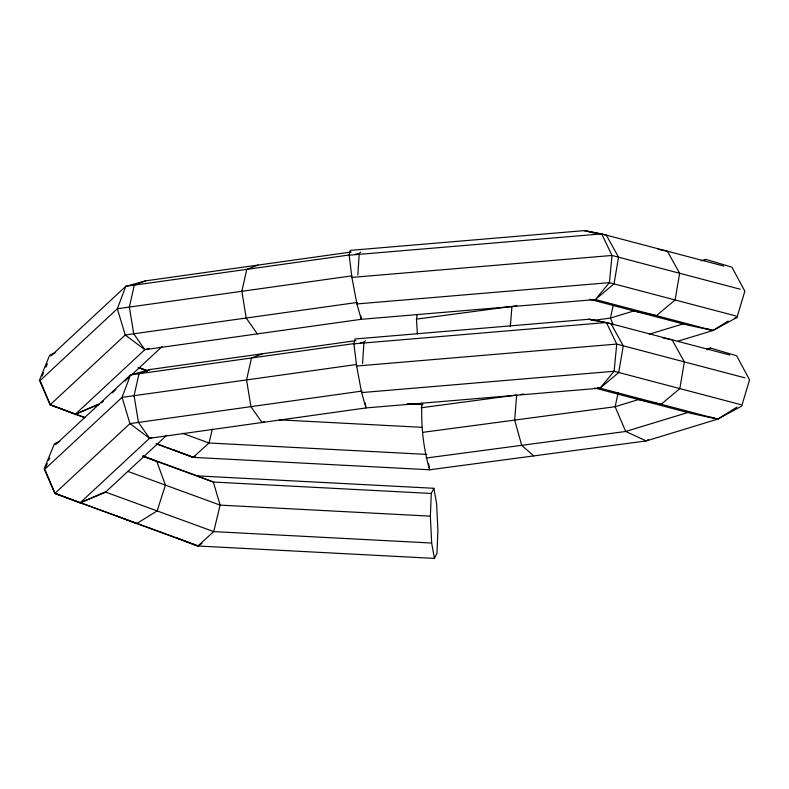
<?xml version="1.0" encoding="UTF-8"?>
<svg xmlns="http://www.w3.org/2000/svg" width="789" height="789" viewBox="0 0 789 789"><rect width="100%" height="100%" fill="white"/><g stroke="black" fill="none" stroke-linecap="round" stroke-linejoin="round"><path stroke-width="1.18" d="M59.856 441.406L54.402 443.793L44.164 468.883L54.786 493.372L197.901 545.998L434.414 558.395L431.662 543.039L430.37 516.144L431.277 493.46L433.871 488.283L197.358 475.885L143.046 456.032M357.841 275.026L359.242 253.585L360.652 252.036M362.555 363.65L363.956 342.219L365.366 340.67M510.325 326.695L511.953 306.408L516.795 305.767M417.361 333.885L416.454 319.131L417.154 314.584M707.013 349.103L710.524 348.038L736.64 355.79L749.55 379.834L741.69 406.079L717.665 419.146L646.221 440.933L429.699 469.771C423.249 448.408 420.981 425.399 421.868 403.209M613.191 305.323L610.42 318.085L613.309 324.841M618.152 392.784L615.134 406.72L625.716 431.465L646.221 440.933L648.262 439.67M701.135 260.834L705.82 259.403L731.936 267.165L744.836 291.2L736.975 317.444L712.95 330.522L595.37 299.544L361.273 319.308L356.914 303.952L351.904 277.403L349.182 255.202L350.346 250.36L584.452 230.605L601.672 233.899L723.789 266.061M736.877 407.193L717.665 419.146L600.084 388.178L365.988 407.933L361.618 392.587L356.618 366.037L353.896 343.836L355.06 338.984L589.156 319.229L606.386 322.523L729.677 355.001M212.359 429.167L209.016 442.984L193.187 457.364L156.212 443.852M42.073 376.097L43.533 372.753M45.959 367.181L47.419 363.837M45.318 468.074L47.271 463.607M48.731 460.263L49.697 458.034M434.414 558.395L436.998 553.217L437.915 530.543L436.613 503.648L433.871 488.283M50.821 356.026L125.786 286.328L145.61 280.845L351.174 252.016M41.018 379.726L117.344 308.755L125.786 286.328L349.566 254.946M40.121 380.554L50.269 404.688L125.234 334.99L357.476 302.414M149.486 348.373L144.821 349.665L75.32 414.284L50.072 404.747L39.45 380.259L49.687 355.168L55.141 352.782M55.536 444.661L130.501 374.953L150.324 369.479L355.888 340.641M101.515 402.883L103.32 401.207M112.334 392.823L115.944 389.47M124.958 381.077L128.568 377.724M131.28 375.209L161.942 346.696M45.732 468.35L122.058 397.38L130.501 374.953L354.281 343.57M44.835 469.189L54.983 493.312L129.948 423.614L362.19 391.048M151.873 437.639L149.535 438.289L80.034 502.909L54.983 493.312M166.657 435.321L105.322 492.356L80.034 502.909L105.134 491.912L213.73 531.608L431.662 543.039M728.119 321.084L712.95 330.522L677.81 341.233M195.238 456.101L193.187 457.364L172.564 449.523L193.187 457.364L429.699 469.771L428.644 463.863M201.994 543.453L197.901 545.998L177.278 538.147M703.729 260.548L705.82 259.403M707.398 349.744L710.524 348.038M98.24 404.244L75.32 414.284L50.269 404.688M99.513 404.185L75.32 414.284L84.571 417.667M145.61 280.845L134.288 285.135L129.366 307.069L133.736 333.796L144.821 349.665L361.273 319.308L360.721 315.649M258.082 265.074L246.77 269.365L241.848 291.289L246.207 318.016L257.303 333.885M150.324 369.479L139.002 373.759L134.081 395.693L138.45 422.421L149.535 438.289L365.988 407.933L365.248 403.061M262.796 353.699L251.474 357.989L246.562 379.923L250.922 406.651L262.017 422.509L264.276 421.661M635.115 310.56L610.42 318.085L592.263 320.502M649.219 334.23L683.304 323.835M734.638 318.154L736.975 317.444M639.83 399.185L615.134 406.72L422.677 432.352M689.191 412.105L625.716 431.465L426.208 458.034M355.612 254.097L359.242 253.585M351.805 275.874L117.344 308.755L125.234 334.99L144.821 349.665M360.326 342.722L363.956 342.219M356.52 364.498L122.058 397.38L129.948 423.614L149.535 438.289M416.454 319.131L510.749 306.566M421.168 407.755L516.667 395.033L514.655 420.103L521.707 445.321L533.709 455.914M520.296 394.549L523.926 394.066M349.182 255.202L601.672 233.899L612.008 255.458L609.404 282.649L595.37 299.544L614.02 283.862L618.546 257.175L606.297 235.112L584.452 230.605L593.851 233.08M351.904 277.403L612.008 255.458L740.269 289.238M356.914 303.952L609.404 282.649L736.216 316.054M353.896 343.836L606.386 322.523L616.722 344.083L614.118 371.274L600.084 388.178L597.786 387.734L600.084 388.178L618.734 372.497L623.261 345.799L611.011 323.737L589.156 319.229L595.034 320.778M356.618 366.037L616.722 344.083L744.984 377.862M361.618 392.587L614.118 371.274L740.93 404.678M406.976 403.81L422.894 404.649M279.345 419.847L421.967 427.322M426.948 454.415L209.016 442.984L182.446 433.269M431.277 493.46L213.346 482.04L142.868 456.269M430.37 516.144L220.131 505.118L127.887 471.398M658.194 249.304L667.395 251.208L679.645 273.27L675.118 299.958L656.468 315.639L634.622 311.132M662.908 337.929L672.1 339.832L684.349 361.895L679.832 388.582L661.182 404.274L639.337 399.757M589.906 299.356L686.479 324.792L712.95 330.522L706.135 328.49M594.62 387.981L691.194 413.416L717.665 419.146L710.85 417.125M147.573 370.781L139.485 367.822L147.435 370.968M138.154 367.644L147.395 371.027M50.072 404.747L84.739 417.42M156.39 443.605L171.41 449.099M54.786 493.372L114.878 515.335M181.904 539.844L116.032 515.759L136.655 523.61L157.119 510.917L165.434 485.127L156.735 461.338L142.987 456.111M200.791 477.187L197.358 475.885L213.346 482.04L220.131 505.118L213.73 531.608L197.901 545.998L183.048 540.278"/></g></svg>
